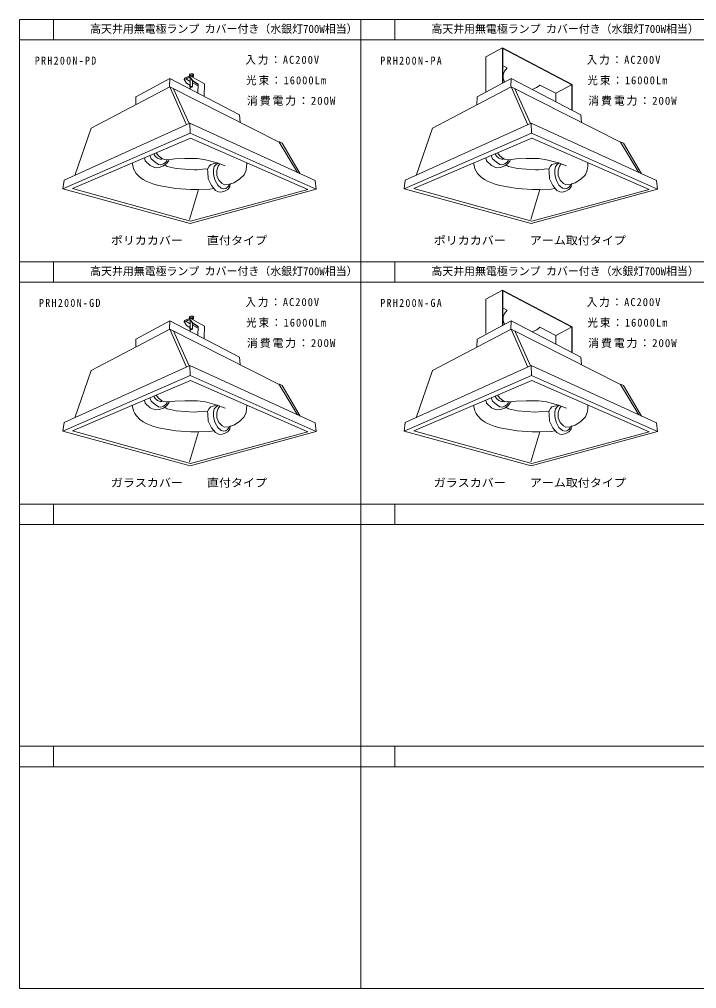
# Model space of a CAD drawing. Units: millimetres, scale not verified. Extents: x -1348 to 1152, y -2025 to -250.
# Drawn here: x -1348 to -108, y -2025 to -250 of the extents above; entities that cross this region are included whole.
import ezdxf
from ezdxf.enums import TextEntityAlignment as Align

# ---------------------------------------------------------------- set-up
doc = ezdxf.new("R2010")
doc.units = ezdxf.units.MM
doc.header["$LTSCALE"] = 5
doc.layers.add('0-0_絵', color=7, linetype='Continuous', lineweight=20)
doc.layers.add('0-2_枠', color=7, linetype='Continuous', lineweight=20)
doc.layers.add('0-1_文字', color=7, linetype='Continuous')
doc.styles.add('ＭＳ ゴシック', font='')
doc.styles.get('ＭＳ ゴシック').set_extended_font_data('MS Gothic')

msp = doc.modelspace()

# ---------------------------------------------------------------- linework, layer by layer
at = {"layer": '0-0_絵'}
for p, q in [((-493.494, -318.378), (-493.494, -381.52)), ((-463.494, -302.043), (-463.494, -366.547)), ((-1033.755, -349.48), (-1033.931, -352.936)), ((-1031.733, -352.931), (-1029.256, -353.927)), ((-1030.612, -353.446), (-1030.717, -355.149)), ((-1029.228, -353.606), (-1030.717, -355.149)), ((-1030.194, -349.682), (-1030.223, -353.538)), ((-1072.578, -357.882), (-1073.041, -373.428)), ((-1046.507, -359.616), (-1035.574, -355.618)), ((-1045.844, -357.245), (-1046.29, -359.537)), ((-1043.241, -358.735), (-1035.32, -363.27)), ((-1035.405, -377.249), (-1035.694, -370.266)), ((-1035.658, -355.995), (-1035.295, -356.408)), ((-1035.352, -373.056), (-1035.325, -363.45)), ((-1035.325, -363.45), (-1035.148, -357.275)), ((-1030.806, -362.144), (-1035.295, -356.408)), ((-1031.003, -372.869), (-1030.806, -362.144)), ((-1030.874, -365.816), (-1020.669, -371.659)), ((-1030.717, -355.149), (-1030.685, -355.735)), ((-1029.385, -363.68), (-1020.563, -368.904)), ((-1020.444, -368.442), (-1021.308, -384.593)), ((-447.578, -357.882), (-448.041, -373.428)), ((-365.514, -385.054), (-335.514, -368.72)), ((-335.514, -368.72), (-335.514, -416.267)), ((-1072.474, -373.131), (-1041.994, -442.728)), ((-1065.551, -376.633), (-1037.192, -440.549)), ((-1010.129, -390.418), (-1009.414, -389.986)), ((-447.474, -373.131), (-416.994, -442.728)), ((-440.551, -376.633), (-412.192, -440.549)), ((-365.514, -385.054), (-365.514, -400.637)), ((-1134.409, -391.547), (-1134.989, -405.992)), ((-509.409, -391.547), (-509.989, -405.992)), ((-944.599, -424.558), (-943.722, -438.275)), ((-319.599, -424.558), (-318.722, -438.275)), ((-1246.545, -535.554), (-1216.198, -448.681)), ((-1035.384, -458.373), (-804.449, -560.484)), ((-621.545, -535.554), (-591.198, -448.681)), ((-410.384, -458.373), (-179.449, -560.484)), ((-872.383, -474.37), (-838.678, -530.276)), ((-866.78, -476.34), (-833.704, -532.551)), ((-247.383, -474.37), (-213.678, -530.276)), ((-241.78, -476.34), (-208.704, -532.551)), ((-1101.011, -497.192), (-1101.339, -495.878)), ((-476.011, -497.192), (-476.339, -495.878)), ((-1119.022, -503.414), (-1117.337, -508.575)), ((-1109.093, -499.183), (-1106.416, -504.843)), ((-1086.425, -504.591), (-1087.309, -505.627)), ((-1077.757, -508.54), (-1077.148, -506.544)), ((-1074.791, -509.314), (-1073.884, -506.341)), ((-990.77, -513.58), (-985.065, -512.472)), ((-987.284, -515.139), (-983.697, -513.024)), ((-983.884, -518.69), (-980.838, -514.176)), ((-931.737, -513.987), (-932.003, -512.22)), ((-494.022, -503.414), (-492.337, -508.575)), ((-484.093, -499.183), (-481.416, -504.843)), ((-461.425, -504.591), (-462.309, -505.627)), ((-452.757, -508.54), (-452.148, -506.544)), ((-449.791, -509.314), (-448.884, -506.341)), ((-365.77, -513.58), (-360.065, -512.472)), ((-362.284, -515.139), (-358.697, -513.024)), ((-358.884, -518.69), (-355.838, -514.176)), ((-306.737, -513.987), (-307.003, -512.22)), ((-1081.146, -516.819), (-1081.975, -515.896)), ((-1061.04, -522.564), (-1027.982, -525.128)), ((-1027.982, -525.128), (-1022.268, -524.942)), ((-1022.268, -524.942), (-1006.873, -523.267)), ((-1006.873, -523.267), (-1003.196, -524.177)), ((-456.146, -516.819), (-456.975, -515.896)), ((-436.04, -522.564), (-402.982, -525.128)), ((-402.982, -525.128), (-397.268, -524.942)), ((-397.268, -524.942), (-381.873, -523.267)), ((-381.873, -523.267), (-378.196, -524.177)), ((-1115.844, -545.85), (-1103.501, -550.746)), ((-490.844, -545.85), (-478.501, -550.746)), ((-1103.501, -550.746), (-1093.404, -553.826)), ((-1036.362, -616.225), (-1020.046, -561.307)), ((-478.501, -550.746), (-468.404, -553.826)), ((-411.362, -616.225), (-395.046, -561.307)), ((-493.494, -762.128), (-493.494, -825.27)), ((-463.494, -745.793), (-463.494, -810.297)), ((-1033.755, -793.23), (-1033.931, -796.686)), ((-1031.733, -796.681), (-1029.256, -797.677)), ((-1030.612, -797.196), (-1030.717, -798.899)), ((-1029.228, -797.356), (-1030.717, -798.899)), ((-1030.194, -793.432), (-1030.223, -797.288)), ((-1072.578, -801.632), (-1073.041, -817.178)), ((-1046.507, -803.366), (-1035.574, -799.368)), ((-1045.844, -800.995), (-1046.29, -803.287)), ((-1043.241, -802.485), (-1035.32, -807.02)), ((-1035.405, -820.999), (-1035.694, -814.016)), ((-1035.658, -799.745), (-1035.295, -800.158)), ((-1035.352, -816.806), (-1035.325, -807.2)), ((-1035.325, -807.2), (-1035.148, -801.025)), ((-1030.806, -805.894), (-1035.295, -800.158)), ((-1031.003, -816.619), (-1030.806, -805.894)), ((-1030.874, -809.566), (-1020.669, -815.409)), ((-1030.717, -798.899), (-1030.685, -799.485)), ((-1029.385, -807.43), (-1020.563, -812.654)), ((-1020.444, -812.192), (-1021.308, -828.343)), ((-447.578, -801.632), (-448.041, -817.178)), ((-365.514, -828.804), (-335.514, -812.47)), ((-335.514, -812.47), (-335.514, -860.017)), ((-1072.474, -816.881), (-1041.994, -886.478)), ((-1065.551, -820.383), (-1037.192, -884.299)), ((-1010.129, -834.168), (-1009.414, -833.736)), ((-447.474, -816.881), (-416.994, -886.478)), ((-440.551, -820.383), (-412.192, -884.299)), ((-365.514, -828.804), (-365.514, -844.387)), ((-1134.409, -835.297), (-1134.989, -849.742)), ((-509.409, -835.297), (-509.989, -849.742)), ((-944.599, -868.308), (-943.722, -882.025)), ((-319.599, -868.308), (-318.722, -882.025)), ((-1246.545, -979.304), (-1216.198, -892.431)), ((-1035.384, -902.123), (-804.449, -1004.234)), ((-621.545, -979.304), (-591.198, -892.431)), ((-410.384, -902.123), (-179.449, -1004.234)), ((-872.383, -918.12), (-838.678, -974.026)), ((-866.78, -920.09), (-833.704, -976.301)), ((-247.383, -918.12), (-213.678, -974.026)), ((-241.78, -920.09), (-208.704, -976.301)), ((-1101.011, -940.942), (-1101.339, -939.628)), ((-476.011, -940.942), (-476.339, -939.628)), ((-1119.022, -947.164), (-1117.337, -952.325)), ((-1109.093, -942.933), (-1106.416, -948.593)), ((-1086.425, -948.341), (-1087.309, -949.377)), ((-1077.757, -952.29), (-1077.148, -950.294)), ((-1074.791, -953.064), (-1073.884, -950.091)), ((-990.77, -957.33), (-985.065, -956.222)), ((-987.284, -958.889), (-983.697, -956.774)), ((-983.884, -962.44), (-980.838, -957.926)), ((-931.737, -957.737), (-932.003, -955.97)), ((-494.022, -947.164), (-492.337, -952.325)), ((-484.093, -942.933), (-481.416, -948.593)), ((-461.425, -948.341), (-462.309, -949.377)), ((-452.757, -952.29), (-452.148, -950.294)), ((-449.791, -953.064), (-448.884, -950.091)), ((-365.77, -957.33), (-360.065, -956.222)), ((-362.284, -958.889), (-358.697, -956.774)), ((-358.884, -962.44), (-355.838, -957.926)), ((-306.737, -957.737), (-307.003, -955.97)), ((-1081.146, -960.569), (-1081.975, -959.646)), ((-1061.04, -966.314), (-1027.982, -968.878)), ((-1027.982, -968.878), (-1022.268, -968.692)), ((-1022.268, -968.692), (-1006.873, -967.017)), ((-1006.873, -967.017), (-1003.196, -967.927)), ((-456.146, -960.569), (-456.975, -959.646)), ((-436.04, -966.314), (-402.982, -968.878)), ((-402.982, -968.878), (-397.268, -968.692)), ((-397.268, -968.692), (-381.873, -967.017)), ((-381.873, -967.017), (-378.196, -967.927)), ((-1115.844, -989.6), (-1103.501, -994.496)), ((-490.844, -989.6), (-478.501, -994.496)), ((-1103.501, -994.496), (-1093.404, -997.576)), ((-1036.362, -1059.975), (-1020.046, -1005.057)), ((-478.501, -994.496), (-468.404, -997.576)), ((-411.362, -1059.975), (-395.046, -1005.057))]:
    msp.add_line(p, q, dxfattribs=at)
at = {"layer": '0-0_絵', "lineweight": 18}
for p, q in [((-463.494, -334.007), (-454.722, -338.577)), ((-394.641, -369.88), (-365.514, -385.054)), ((-463.494, -777.757), (-454.722, -782.327)), ((-394.641, -813.63), (-365.514, -828.804))]:
    msp.add_line(p, q, dxfattribs=at)
for points in [[(-493.494, -318.378), (-463.494, -302.043), (-335.514, -368.72)], [(-493.494, -762.128), (-463.494, -745.793), (-335.514, -812.47)]]:
    msp.add_lwpolyline(points, dxfattribs=at)
at = {"layer": '0-0_絵'}
for points in [[(-462.909, -366.604), (-462.909, -303.134), (-336.504, -369.467), (-336.504, -415.751)], [(-1046.223, -359.814), (-1035.658, -355.995), (-1035.048, -353.262)], [(-1009.414, -389.986), (-1009.023, -368.012), (-1035.048, -353.262), (-1045.844, -357.245)], [(-1036.61, -353.551), (-1036.461, -350.276), (-1033.755, -349.48), (-1030.194, -349.682), (-1028.97, -350.708), (-1029.256, -353.927)], [(-1035.69, -353.256), (-1036.61, -353.551), (-1036.049, -353.676)], [(-1035.69, -353.256), (-1033.727, -352.899), (-1031.733, -352.931)], [(-1134.409, -391.547), (-1072.578, -357.882), (-944.599, -424.558)], [(-1046.29, -359.537), (-1041.893, -366.436), (-1035.56, -370.348)], [(-1035.574, -355.618), (-1029.329, -363.032), (-1020.444, -368.442)], [(-1035.352, -373.056), (-1033.938, -372.614), (-1032.46, -372.425), (-1031.573, -372.742), (-1031.003, -372.869)], [(-1030.806, -362.144), (-1029.385, -363.68), (-1029.329, -363.032)], [(-509.409, -391.547), (-447.578, -357.882), (-319.599, -424.558)], [(-1216.198, -448.681), (-1072.474, -373.131), (-872.383, -474.37), (-871.856, -474.228), (-866.78, -476.34)], [(-1035.352, -373.056), (-1034.888, -373.838), (-1032.841, -374.135), (-1031.764, -373.776), (-1031.003, -372.869)], [(-591.198, -448.681), (-447.474, -373.131), (-247.383, -474.37), (-246.856, -474.228), (-241.78, -476.34)], [(-1268.255, -560.034), (-1266.183, -544.465), (-1036.006, -440.01), (-806.426, -545.029), (-804.449, -560.484)], [(-1268.255, -560.034), (-1035.384, -458.373), (-1036.006, -440.01)], [(-643.255, -560.034), (-641.183, -544.465), (-411.006, -440.01), (-181.426, -545.029), (-179.449, -560.484)], [(-643.255, -560.034), (-410.384, -458.373), (-411.006, -440.01)], [(-1097.372, -494.072), (-1093.18, -499.441), (-1087.528, -503.877), (-1084.319, -505.954), (-1078.948, -506.656), (-1072.004, -506.224), (-1063.356, -505.181), (-1045.178, -504.704), (-1021.561, -504.363), (-1007.38, -506.627), (-985.547, -512.278), (-971.25, -518.043)], [(-472.372, -494.072), (-468.18, -499.441), (-462.528, -503.877), (-459.319, -505.954), (-453.948, -506.656), (-447.004, -506.224), (-438.356, -505.181), (-420.178, -504.704), (-396.561, -504.363), (-382.38, -506.627), (-360.547, -512.278), (-346.25, -518.043)], [(-1141.115, -512.829), (-1140.425, -517.164), (-1138.763, -523.109), (-1136.634, -527.956), (-1134.001, -531.69), (-1127.385, -538.576), (-1121.288, -542.818), (-1115.844, -545.85)], [(-1117.337, -508.575), (-1108.619, -517.244), (-1099.543, -521.284), (-1092.125, -520.696), (-1084.231, -517.971), (-1078.473, -513.762), (-1074.791, -509.314)], [(-1106.416, -504.843), (-1099.477, -511.434), (-1093.19, -515.414), (-1088.799, -515.832), (-1084.11, -514.411), (-1079.658, -511.031), (-1077.757, -508.54)], [(-1087.309, -505.627), (-1090.336, -505.625), (-1095.022, -504.02), (-1099.055, -499.982), (-1101.011, -497.192)], [(-1003.196, -524.177), (-1000.386, -518.499), (-997.654, -515.296), (-990.77, -513.58)], [(-964.284, -552.08), (-955.09, -549.042), (-944.899, -542.52), (-936.551, -534.095), (-932.916, -525.725), (-931.945, -518.641), (-931.737, -513.987)], [(-516.115, -512.829), (-515.425, -517.164), (-513.763, -523.109), (-511.634, -527.956), (-509.001, -531.69), (-502.385, -538.576), (-496.288, -542.818), (-490.844, -545.85)], [(-492.337, -508.575), (-483.619, -517.244), (-474.543, -521.284), (-467.125, -520.696), (-459.231, -517.971), (-453.473, -513.762), (-449.791, -509.314)], [(-481.416, -504.843), (-474.477, -511.434), (-468.19, -515.414), (-463.799, -515.832), (-459.11, -514.411), (-454.658, -511.031), (-452.757, -508.54)], [(-462.309, -505.627), (-465.336, -505.625), (-470.022, -504.02), (-474.055, -499.982), (-476.011, -497.192)], [(-378.196, -524.177), (-375.386, -518.499), (-372.654, -515.296), (-365.77, -513.58)], [(-339.284, -552.08), (-330.09, -549.042), (-319.899, -542.52), (-311.551, -534.095), (-307.916, -525.725), (-306.945, -518.641), (-306.737, -513.987)], [(-1081.146, -516.819), (-1077.183, -518.876), (-1061.04, -522.564)], [(-1003.196, -524.177), (-1003.063, -529), (-1002.418, -541.699), (-996.076, -553.986), (-988.592, -562.79), (-983.017, -565.294), (-978.919, -565.885), (-972.176, -564.594), (-966.518, -561.403), (-962.692, -556.221), (-962.121, -550.032)], [(-991.61, -536.679), (-992.541, -531.621), (-992.303, -525.28), (-991.171, -519.212), (-987.284, -515.139)], [(-991.61, -536.679), (-989.225, -544.657), (-984.794, -553.356), (-978.171, -558.744), (-973.854, -559.93), (-970.185, -559.518), (-966.753, -557.154), (-964.207, -554.257), (-964.284, -552.08), (-972.192, -552.477), (-976.746, -550.344), (-982.599, -544.011), (-986.261, -535.371), (-986.432, -525.61), (-983.884, -518.69)], [(-456.146, -516.819), (-452.183, -518.876), (-436.04, -522.564)], [(-378.196, -524.177), (-378.063, -529), (-377.418, -541.699), (-371.076, -553.986), (-363.592, -562.79), (-358.017, -565.294), (-353.919, -565.885), (-347.176, -564.594), (-341.518, -561.403), (-337.692, -556.221), (-337.121, -550.032)], [(-366.61, -536.679), (-367.541, -531.621), (-367.303, -525.28), (-366.171, -519.212), (-362.284, -515.139)], [(-366.61, -536.679), (-364.225, -544.657), (-359.794, -553.356), (-353.171, -558.744), (-348.854, -559.93), (-345.185, -559.518), (-341.753, -557.154), (-339.207, -554.257), (-339.284, -552.08), (-347.192, -552.477), (-351.746, -550.344), (-357.599, -544.011), (-361.261, -535.371), (-361.432, -525.61), (-358.884, -518.69)], [(-1268.255, -560.034), (-1035.445, -623.462), (-804.449, -560.484)], [(-1093.404, -553.826), (-1061.53, -559.542), (-1033.927, -561.443), (-1021.811, -561.362), (-999.155, -560.65), (-992.449, -559.493)], [(-643.255, -560.034), (-410.445, -623.462), (-179.449, -560.484)], [(-468.404, -553.826), (-436.53, -559.542), (-408.927, -561.443), (-396.811, -561.362), (-374.155, -560.65), (-367.449, -559.493)], [(-462.909, -810.354), (-462.909, -746.884), (-336.504, -813.217), (-336.504, -859.501)], [(-1046.223, -803.564), (-1035.658, -799.745), (-1035.048, -797.012)], [(-1009.414, -833.736), (-1009.023, -811.762), (-1035.048, -797.012), (-1045.844, -800.995)], [(-1036.61, -797.301), (-1036.461, -794.026), (-1033.755, -793.23), (-1030.194, -793.432), (-1028.97, -794.458), (-1029.256, -797.677)], [(-1035.69, -797.006), (-1036.61, -797.301), (-1036.049, -797.426)], [(-1035.69, -797.006), (-1033.727, -796.649), (-1031.733, -796.681)], [(-1134.409, -835.297), (-1072.578, -801.632), (-944.599, -868.308)], [(-1046.29, -803.287), (-1041.893, -810.186), (-1035.56, -814.098)], [(-1035.574, -799.368), (-1029.329, -806.782), (-1020.444, -812.192)], [(-1035.352, -816.806), (-1033.938, -816.364), (-1032.46, -816.175), (-1031.573, -816.492), (-1031.003, -816.619)], [(-1030.806, -805.894), (-1029.385, -807.43), (-1029.329, -806.782)], [(-509.409, -835.297), (-447.578, -801.632), (-319.599, -868.308)], [(-1216.198, -892.431), (-1072.474, -816.881), (-872.383, -918.12), (-871.856, -917.978), (-866.78, -920.09)], [(-1035.352, -816.806), (-1034.888, -817.588), (-1032.841, -817.885), (-1031.764, -817.526), (-1031.003, -816.619)], [(-591.198, -892.431), (-447.474, -816.881), (-247.383, -918.12), (-246.856, -917.978), (-241.78, -920.09)], [(-1268.255, -1003.784), (-1266.183, -988.215), (-1036.006, -883.76), (-806.426, -988.779), (-804.449, -1004.234)], [(-1268.255, -1003.784), (-1035.384, -902.123), (-1036.006, -883.76)], [(-643.255, -1003.784), (-641.183, -988.215), (-411.006, -883.76), (-181.426, -988.779), (-179.449, -1004.234)], [(-643.255, -1003.784), (-410.384, -902.123), (-411.006, -883.76)], [(-1097.372, -937.822), (-1093.18, -943.191), (-1087.528, -947.627), (-1084.319, -949.704), (-1078.948, -950.406), (-1072.004, -949.974), (-1063.356, -948.931), (-1045.178, -948.454), (-1021.561, -948.113), (-1007.38, -950.377), (-985.547, -956.028), (-971.25, -961.793)], [(-472.372, -937.822), (-468.18, -943.191), (-462.528, -947.627), (-459.319, -949.704), (-453.948, -950.406), (-447.004, -949.974), (-438.356, -948.931), (-420.178, -948.454), (-396.561, -948.113), (-382.38, -950.377), (-360.547, -956.028), (-346.25, -961.793)], [(-1141.115, -956.579), (-1140.425, -960.914), (-1138.763, -966.859), (-1136.634, -971.706), (-1134.001, -975.44), (-1127.385, -982.326), (-1121.288, -986.568), (-1115.844, -989.6)], [(-1117.337, -952.325), (-1108.619, -960.994), (-1099.543, -965.034), (-1092.125, -964.446), (-1084.231, -961.721), (-1078.473, -957.512), (-1074.791, -953.064)], [(-1106.416, -948.593), (-1099.477, -955.184), (-1093.19, -959.164), (-1088.799, -959.582), (-1084.11, -958.161), (-1079.658, -954.781), (-1077.757, -952.29)], [(-1087.309, -949.377), (-1090.336, -949.375), (-1095.022, -947.77), (-1099.055, -943.732), (-1101.011, -940.942)], [(-1003.196, -967.927), (-1000.386, -962.249), (-997.654, -959.046), (-990.77, -957.33)], [(-964.284, -995.83), (-955.09, -992.792), (-944.899, -986.27), (-936.551, -977.845), (-932.916, -969.475), (-931.945, -962.391), (-931.737, -957.737)], [(-516.115, -956.579), (-515.425, -960.914), (-513.763, -966.859), (-511.634, -971.706), (-509.001, -975.44), (-502.385, -982.326), (-496.288, -986.568), (-490.844, -989.6)], [(-492.337, -952.325), (-483.619, -960.994), (-474.543, -965.034), (-467.125, -964.446), (-459.231, -961.721), (-453.473, -957.512), (-449.791, -953.064)], [(-481.416, -948.593), (-474.477, -955.184), (-468.19, -959.164), (-463.799, -959.582), (-459.11, -958.161), (-454.658, -954.781), (-452.757, -952.29)], [(-462.309, -949.377), (-465.336, -949.375), (-470.022, -947.77), (-474.055, -943.732), (-476.011, -940.942)], [(-378.196, -967.927), (-375.386, -962.249), (-372.654, -959.046), (-365.77, -957.33)], [(-339.284, -995.83), (-330.09, -992.792), (-319.899, -986.27), (-311.551, -977.845), (-307.916, -969.475), (-306.945, -962.391), (-306.737, -957.737)], [(-1081.146, -960.569), (-1077.183, -962.626), (-1061.04, -966.314)], [(-1003.196, -967.927), (-1003.063, -972.75), (-1002.418, -985.449), (-996.076, -997.736), (-988.592, -1006.54), (-983.017, -1009.044), (-978.919, -1009.635), (-972.176, -1008.344), (-966.518, -1005.153), (-962.692, -999.971), (-962.121, -993.782)], [(-991.61, -980.429), (-992.541, -975.371), (-992.303, -969.03), (-991.171, -962.962), (-987.284, -958.889)], [(-991.61, -980.429), (-989.225, -988.407), (-984.794, -997.106), (-978.171, -1002.494), (-973.854, -1003.68), (-970.185, -1003.268), (-966.753, -1000.904), (-964.207, -998.007), (-964.284, -995.83), (-972.192, -996.227), (-976.746, -994.094), (-982.599, -987.761), (-986.261, -979.121), (-986.432, -969.36), (-983.884, -962.44)], [(-456.146, -960.569), (-452.183, -962.626), (-436.04, -966.314)], [(-378.196, -967.927), (-378.063, -972.75), (-377.418, -985.449), (-371.076, -997.736), (-363.592, -1006.54), (-358.017, -1009.044), (-353.919, -1009.635), (-347.176, -1008.344), (-341.518, -1005.153), (-337.692, -999.971), (-337.121, -993.782)], [(-366.61, -980.429), (-367.541, -975.371), (-367.303, -969.03), (-366.171, -962.962), (-362.284, -958.889)], [(-366.61, -980.429), (-364.225, -988.407), (-359.794, -997.106), (-353.171, -1002.494), (-348.854, -1003.68), (-345.185, -1003.268), (-341.753, -1000.904), (-339.207, -998.007), (-339.284, -995.83), (-347.192, -996.227), (-351.746, -994.094), (-357.599, -987.761), (-361.261, -979.121), (-361.432, -969.36), (-358.884, -962.44)], [(-1268.255, -1003.784), (-1035.445, -1067.212), (-804.449, -1004.234)], [(-1093.404, -997.576), (-1061.53, -1003.292), (-1033.927, -1005.193), (-1021.811, -1005.112), (-999.155, -1004.4), (-992.449, -1003.243)], [(-643.255, -1003.784), (-410.445, -1067.212), (-179.449, -1004.234)], [(-468.404, -997.576), (-436.53, -1003.292), (-408.927, -1005.193), (-396.811, -1005.112), (-374.155, -1004.4), (-367.449, -1003.243)]]:
    msp.add_lwpolyline(points, dxfattribs=at)
for points in [[(-1250.895, -559.613), (-1034.784, -467.516), (-819.648, -561.09), (-1034.633, -619.29)], [(-625.895, -559.613), (-409.784, -467.516), (-194.648, -561.09), (-409.633, -619.29)], [(-1250.895, -1003.363), (-1034.784, -911.266), (-819.648, -1004.84), (-1034.633, -1063.04)], [(-625.895, -1003.363), (-409.784, -911.266), (-194.648, -1004.84), (-409.633, -1063.04)]]:
    msp.add_lwpolyline(points, close=True, dxfattribs=at)
for centre, start_param, end_param in [((-424.682, -354.228), 2.50176155, 3.53405447), ((-424.682, -354.228), 5.14628109, 5.6433542), ((-424.682, -797.978), 2.50176155, 3.53405447), ((-424.682, -797.978), 5.14628109, 5.6433542)]:
    msp.add_ellipse(centre, major_axis=(37.448, 0), ratio=0.7, start_param=start_param, end_param=end_param, dxfattribs=at)
at = {"layer": '0-2_枠'}
for p, q in [((-1285.445, -287.212), (-1285.445, -249.712)), ((-722.945, -249.712), (-722.945, -2024.712)), ((-660.445, -287.212), (-660.445, -249.712)), ((-1347.945, -287.212), (1152.055, -287.212)), ((1152.055, -693.462), (-1347.945, -693.462)), ((-1285.445, -730.962), (-1285.445, -693.462)), ((-660.445, -730.962), (-660.445, -693.462)), ((-1347.945, -730.962), (1152.055, -730.962)), ((1152.055, -1137.212), (-1347.945, -1137.212)), ((-1285.445, -1137.212), (-1285.445, -1174.712)), ((-660.445, -1137.212), (-660.445, -1174.712)), ((-1347.945, -1174.712), (1152.055, -1174.712)), ((1152.055, -1580.962), (-1347.945, -1580.962)), ((-1285.445, -1580.962), (-1285.445, -1618.462)), ((-660.445, -1580.962), (-660.445, -1618.462)), ((-1347.945, -1618.462), (1152.055, -1618.462))]:
    msp.add_line(p, q, dxfattribs=at)
msp.add_lwpolyline([(-1347.945, -249.712), (-1347.945, -2024.712), (1152.055, -2024.712), (1152.055, -249.712)], close=True, dxfattribs=at)

# ---------------------------------------------------------------- texts
at = {"layer": '0-1_文字', "style": 'ＭＳ ゴシック'}
for p in [(-1218.487, -278.892), (-593.487, -278.892), (-1218.487, -722.642), (-593.487, -722.642)]:
    msp.add_text('高天井用無電極ランプ カバー付き（水銀灯700W相当）', height=14.66, dxfattribs=at).set_placement(p, align=Align.BOTTOM_LEFT)
at = {"layer": '0-1_文字', "style": 'ＭＳ ゴシック', "width": 1.1}
for s, p in [('ポリカカバー\u3000\u3000直付タイプ', (-1180.445, -666.382)), ('ポリカカバー\u3000\u3000アーム取付タイプ', (-589.195, -666.382)), ('ガラスカバー\u3000\u3000直付タイプ', (-1180.445, -1110.132)), ('ガラスカバー\u3000\u3000アーム取付タイプ', (-589.195, -1110.132))]:
    msp.add_text(s, height=14.66, dxfattribs=at).set_placement(p, align=Align.BOTTOM_LEFT)
at = {"layer": '0-1_文字', "char_height": 14.66, "attachment_point": 7, "style": 'ＭＳ ゴシック'}
for s, insert in [('\\T1.28;\\W0.9;PRH200N-PD', (-1319.648, -332.771)), ('\\T1.2;\\W0.95;入力：AC200V', (-933.834, -332.771)), ('\\T1.28;\\W0.9;PRH200N-PA', (-686.96, -332.771)), ('\\T1.2;\\W0.95;入力：AC200V', (-308.834, -332.771)), ('\\T1.2;\\W0.95;光束：16000Lm', (-932.553, -370.271)), ('\\T1.2;\\W0.95;光束：16000Lm', (-307.553, -370.271)), ('\\T1.17;消費電力：200W', (-931.271, -407.771)), ('\\T1.17;消費電力：200W', (-306.271, -407.771)), ('\\T1.28;\\W0.9;PRH200N-GD', (-1311.96, -776.521)), ('\\T1.2;\\W0.95;入力：AC200V', (-933.834, -776.521)), ('\\T1.28;\\W0.9;PRH200N-GA', (-686.96, -776.521)), ('\\T1.2;\\W0.95;入力：AC200V', (-308.834, -776.521)), ('\\T1.2;\\W0.95;光束：16000Lm', (-932.553, -814.021)), ('\\T1.2;\\W0.95;光束：16000Lm', (-307.553, -814.021)), ('\\T1.17;消費電力：200W', (-931.271, -851.521)), ('\\T1.17;消費電力：200W', (-306.271, -851.521))]:
    msp.add_mtext(s, dxfattribs=dict(at, insert=insert))

doc.saveas('drawing.dxf')
